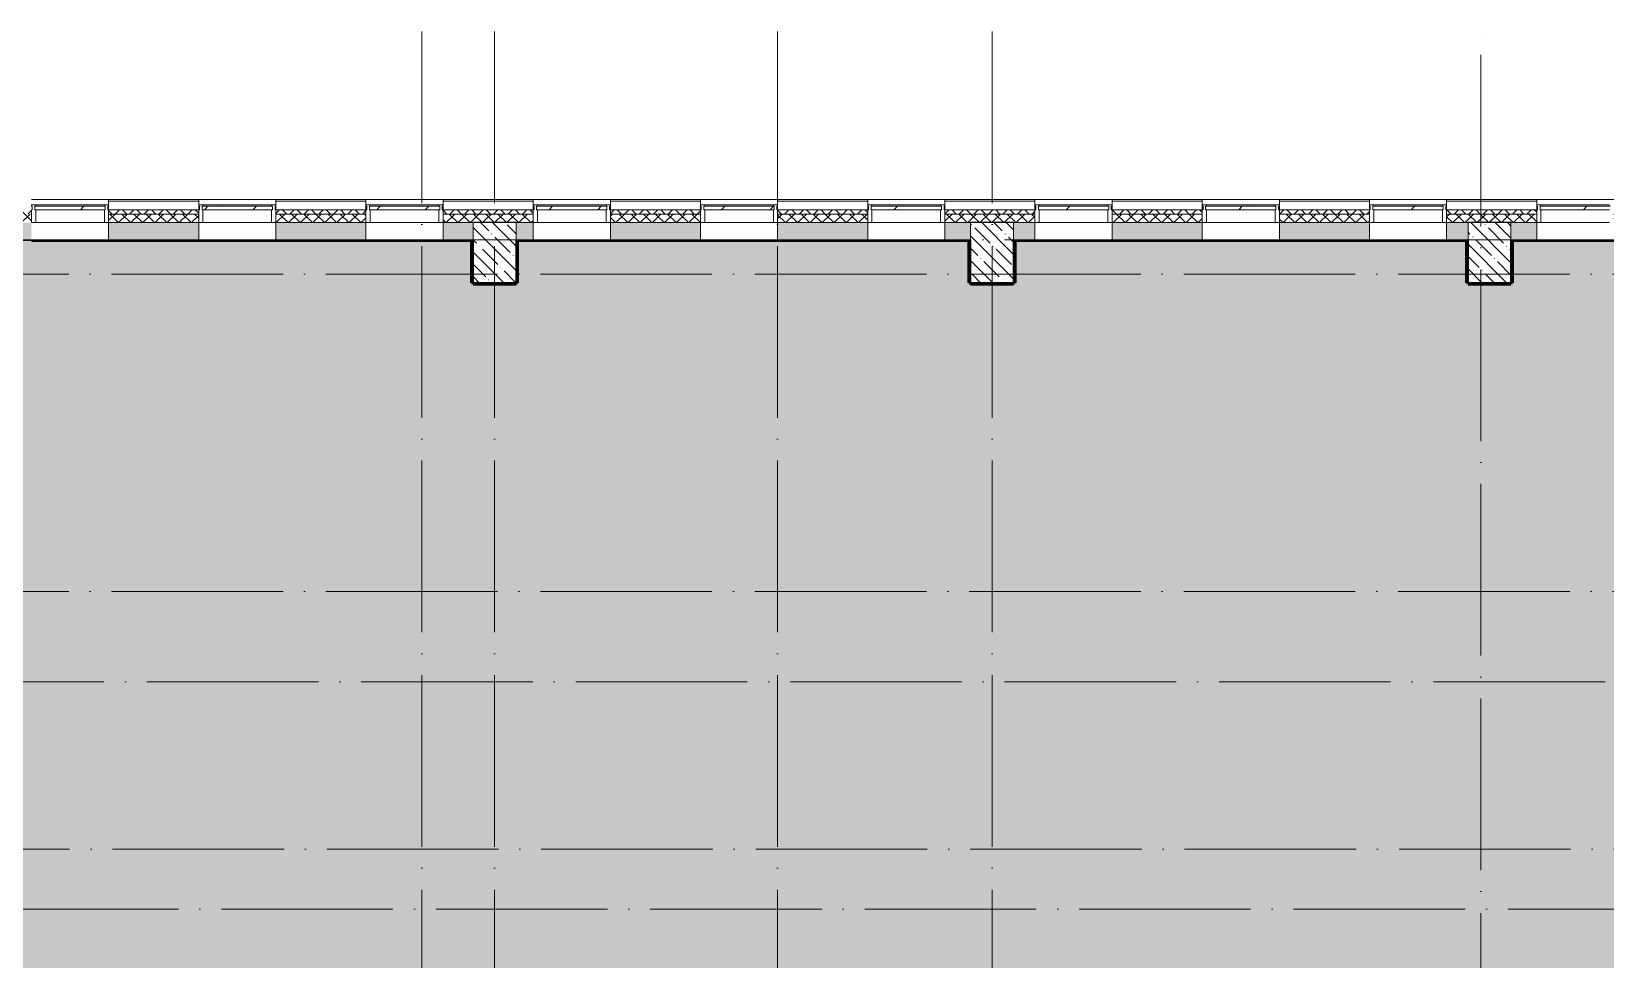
# Model space of a CAD drawing. Header units: millimetres. Extents: x 97 to 214665, y -4577 to 61202.
# Drawn here: x 145499 to 163851, y 50388 to 61202 of the extents above; entities that cross this region are included whole.
import ezdxf

# ---------------------------------------------------------------- set-up
doc = ezdxf.new("R2010")
doc.units = ezdxf.units.MM
doc.linetypes.add('ADSK_Линия сетки', pattern=[2500, 2000, -250, 0, -250])
for name, color, linetype, lineweight in [('A-FLOR-____-PATT', 8, 'Continuous', 9), ('A-GLAZ-____-MCUT', 151, 'Continuous', 9), ('A-GLAZ-____-OTLN', 151, 'Continuous', 9), ('A-GLAZ-CURT-OTLN', 52, 'Continuous', 9), ('A-GLAZ-CWMG-MCUT', 51, 'Continuous', 9), ('A-GLAZ-CWMG-OTLN', 51, 'Continuous', 9), ('A-WALL-____-MCUT', 113, 'Continuous', 9), ('A-WALL-____-OTLN', 113, 'Continuous', 9), ('A-WALL-____-PATT', 111, 'Continuous', 9), ('A-WALL-FNSH-MCUT', 113, 'Continuous', 9), ('I-WALL-____-OTLN', 2, 'Continuous', 9), ('S-COLS-____-MCUT', 52, 'Continuous', 9), ('S-COLS-____-OTLN', 52, 'Continuous', 9), ('S-GRID-____-OTLN', 1, 'Continuous', 9)]:
    doc.layers.add(name, color=color, linetype=linetype, lineweight=lineweight)
pattern_1 = [(135, (0, 0), (-142.5612, -142.5612), []), (135, (142.56, 0), (-142.5612, -142.5612), [252.016, -50.403, 3.353, -47.05])]

# ---------------------------------------------------------------- blocks, each defined once
blk = doc.blocks.new('PNS_Панель прямоугольная2 - Нр_Стекло - 40мм-37547789-О_АИ_ПП_4_200_Целиком')
at = {"layer": 'A-GLAZ-____-OTLN', "lineweight": 5}
h = blk.add_hatch(dxfattribs=at)
h.set_pattern_fill('FP_100', color=256, style=0, pattern_type=2)
h.set_pattern_definition([(45, (-106100.45, -59065), (-282.8427, 282.8427), [200, -600]), (45, (-106300.45, -59165), (-282.8427, 282.8427), [600, -200]), (45, (-105900.45, -59265), (-282.8427, 282.8427), [200, -600])])
h.paths.add_polyline_path([(400, -40), (410, -40), (410, 0), (-410, 0), (-410, -40), (1, -40)])
at = {"layer": 'A-GLAZ-____-MCUT', "color": 10, "lineweight": 5}
for p, q in [((400, 0), (-400, 0)), ((-400, -40), (400, -40))]:
    blk.add_line(p, q, dxfattribs=at)
at = {"layer": 'A-GLAZ-____-OTLN', "color": 10, "lineweight": 5}
blk.add_line((-410, 0), (410, 0), dxfattribs=at)
blk = doc.blocks.new('Прямоугольный импост - Импост структурный с накладкой - 190мм-37547797-О_АИ_ПП_4_200_Целиком')
at = {"layer": 'A-GLAZ-CWMG-MCUT', "color": 90}
for p, q in [((0, 190), (-50, 190)), ((-50, 190), (-50, 40)), ((0, 40), (0, 190)), ((-50, 40), (-40, 40)), ((-40, 0), (-50, 0)), ((-50, 0), (-50, -17)), ((-40, 40), (-40, 0)), ((-10, 0), (-10, 40)), ((-10, 40), (0, 40)), ((0, 0), (-10, 0)), ((0, -17), (0, 0)), ((-50, -17), (0, -17))]:
    blk.add_line(p, q, dxfattribs=at)
blk = doc.blocks.new('Прямоугольный импост - Импост структурный с накладкой - 190мм-21920963-О_АИ_ПП_4_200_Целиком')
at = {"layer": 'A-GLAZ-CWMG-OTLN', "color": 10, "lineweight": 5}
for p, q in [((106400, 59182), (105600, 59182)), ((106400, 58975), (105600, 58975))]:
    blk.add_line(p, q, dxfattribs=at)
blk = doc.blocks.new('PNS_Панель прямоугольная2 - Нр_Стекло - 40мм-V63-О_АИ_ПП_4_200_Целиком')
at = {"layer": 'A-GLAZ-____-OTLN', "lineweight": 5}
h = blk.add_hatch(dxfattribs=at)
h.set_pattern_fill('FP_101', color=256, style=0, pattern_type=2)
h.set_pattern_definition([(45, (-104150.45, -59065), (-282.8427, 282.8427), [200, -600]), (45, (-104350.45, -59165), (-282.8427, 282.8427), [600, -200]), (45, (-103950.45, -59265), (-282.8427, 282.8427), [200, -600])])
h.paths.add_polyline_path([(400, -40), (410, -40), (410, 0), (-410, 0), (-410, -40), (18, -40)])
at = {"layer": 'A-GLAZ-____-MCUT', "color": 10, "lineweight": 5}
for p, q in [((400, 0), (-400, 0)), ((-400, -40), (400, -40))]:
    blk.add_line(p, q, dxfattribs=at)
at = {"layer": 'A-GLAZ-____-OTLN', "color": 10, "lineweight": 5}
blk.add_line((-410, 0), (410, 0), dxfattribs=at)
blk = doc.blocks.new('Прямоугольный импост - Импост структурный с накладкой - 190мм-37547808-О_АИ_ПП_4_200_Целиком')
at = {"layer": 'A-GLAZ-CWMG-MCUT', "color": 90}
for p, q in [((-50, 40), (-50, 190)), ((-50, 190), (0, 190)), ((0, 190), (0, 40)), ((-40, 40), (-50, 40)), ((-50, -17), (-50, 0)), ((-50, 0), (-40, 0)), ((-40, 0), (-40, 40)), ((-10, 40), (-10, 0)), ((0, 40), (-10, 40)), ((-10, 0), (0, 0)), ((0, 0), (0, -17)), ((0, -17), (-50, -17))]:
    blk.add_line(p, q, dxfattribs=at)
blk = doc.blocks.new('PNS_Панель прямоугольная2 - Нр_Стекло - 40мм-V64-О_АИ_ПП_4_200_Целиком')
at = {"layer": 'A-GLAZ-____-OTLN', "lineweight": 5}
h = blk.add_hatch(dxfattribs=at)
h.set_pattern_fill('FP_102', color=256, style=0, pattern_type=2)
h.set_pattern_definition([(45, (-102200.45, -59065), (-282.8427, 282.8427), [200, -600]), (45, (-102400.45, -59165), (-282.8427, 282.8427), [600, -200]), (45, (-102000.45, -59265), (-282.8427, 282.8427), [200, -600])])
h.paths.add_polyline_path([(410, -40), (410, 0), (-410, 0), (-410, -40), (400, -40)])
at = {"layer": 'A-GLAZ-____-MCUT', "color": 10, "lineweight": 5}
for p, q in [((400, 0), (-400, 0)), ((-400, -40), (400, -40))]:
    blk.add_line(p, q, dxfattribs=at)
at = {"layer": 'A-GLAZ-____-OTLN', "color": 10, "lineweight": 5}
blk.add_line((-410, 0), (410, 0), dxfattribs=at)
blk = doc.blocks.new('PNS_Панель прямоугольная2 - Нр_Стекло - 40мм-V65-О_АИ_ПП_4_200_Целиком')
at = {"layer": 'A-GLAZ-____-OTLN', "lineweight": 5}
h = blk.add_hatch(dxfattribs=at)
h.set_pattern_fill('FP_103', color=256, style=0, pattern_type=2)
h.set_pattern_definition([(45, (-100250.45, -59065), (-282.8427, 282.8427), [200, -600]), (45, (-100450.45, -59165), (-282.8427, 282.8427), [600, -200]), (45, (-100050.45, -59265), (-282.8427, 282.8427), [200, -600])])
h.paths.add_polyline_path([(410, -40), (410, 0), (-410, 0), (-410, -40), (400, -40)])
at = {"layer": 'A-GLAZ-____-MCUT', "color": 10, "lineweight": 5}
for p, q in [((400, 0), (-400, 0)), ((-400, -40), (400, -40))]:
    blk.add_line(p, q, dxfattribs=at)
at = {"layer": 'A-GLAZ-____-OTLN', "color": 10, "lineweight": 5}
blk.add_line((-410, 0), (410, 0), dxfattribs=at)
blk = doc.blocks.new('PNS_Панель прямоугольная2 - Нр_Стекло - 40мм-V66-О_АИ_ПП_4_200_Целиком')
at = {"layer": 'A-GLAZ-____-OTLN', "lineweight": 5}
h = blk.add_hatch(dxfattribs=at)
h.set_pattern_fill('FP_104', color=256, style=0, pattern_type=2)
h.set_pattern_definition([(45, (-98300.45, -59065), (-282.8427, 282.8427), [200, -600]), (45, (-98500.45, -59165), (-282.8427, 282.8427), [600, -200]), (45, (-98100.45, -59265), (-282.8427, 282.8427), [200, -600])])
h.paths.add_polyline_path([(410, -40), (410, 0), (-410, 0), (-410, -40), (400, -40)])
at = {"layer": 'A-GLAZ-____-MCUT', "color": 10, "lineweight": 5}
for p, q in [((400, 0), (-400, 0)), ((-400, -40), (400, -40))]:
    blk.add_line(p, q, dxfattribs=at)
at = {"layer": 'A-GLAZ-____-OTLN', "color": 10, "lineweight": 5}
blk.add_line((-410, 0), (410, 0), dxfattribs=at)
blk = doc.blocks.new('PNS_Панель прямоугольная2 - Нр_Стекло - 40мм-V67-О_АИ_ПП_4_200_Целиком')
at = {"layer": 'A-GLAZ-____-OTLN', "lineweight": 5}
h = blk.add_hatch(dxfattribs=at)
h.set_pattern_fill('FP_105', color=256, style=0, pattern_type=2)
h.set_pattern_definition([(45, (-96350.45, -59065), (-282.8427, 282.8427), [200, -600]), (45, (-96550.45, -59165), (-282.8427, 282.8427), [600, -200]), (45, (-96150.45, -59265), (-282.8427, 282.8427), [200, -600])])
h.paths.add_polyline_path([(410, -40), (410, 0), (-410, 0), (-410, -40), (400, -40)])
at = {"layer": 'A-GLAZ-____-MCUT', "color": 10, "lineweight": 5}
for p, q in [((400, 0), (-400, 0)), ((-400, -40), (400, -40))]:
    blk.add_line(p, q, dxfattribs=at)
at = {"layer": 'A-GLAZ-____-OTLN', "color": 10, "lineweight": 5}
blk.add_line((-410, 0), (410, 0), dxfattribs=at)
blk = doc.blocks.new('PNS_Панель прямоугольная2 - Нр_Стекло - 40мм-V68-О_АИ_ПП_4_200_Целиком')
at = {"layer": 'A-GLAZ-____-OTLN', "lineweight": 5}
h = blk.add_hatch(dxfattribs=at)
h.set_pattern_fill('FP_106', color=256, style=0, pattern_type=2)
h.set_pattern_definition([(45, (-94400.45, -59065), (-282.8427, 282.8427), [200, -600]), (45, (-94600.45, -59165), (-282.8427, 282.8427), [600, -200]), (45, (-94200.45, -59265), (-282.8427, 282.8427), [200, -600])])
h.paths.add_polyline_path([(410, -40), (410, 0), (-410, 0), (-410, -40), (400, -40)])
at = {"layer": 'A-GLAZ-____-MCUT', "color": 10, "lineweight": 5}
for p, q in [((400, 0), (-400, 0)), ((-400, -40), (400, -40))]:
    blk.add_line(p, q, dxfattribs=at)
at = {"layer": 'A-GLAZ-____-OTLN', "color": 10, "lineweight": 5}
blk.add_line((-410, 0), (410, 0), dxfattribs=at)
blk = doc.blocks.new('PNS_Панель прямоугольная2 - Нр_Стекло - 40мм-V69-О_АИ_ПП_4_200_Целиком')
at = {"layer": 'A-GLAZ-____-OTLN', "lineweight": 5}
h = blk.add_hatch(dxfattribs=at)
h.set_pattern_fill('FP_107', color=256, style=0, pattern_type=2)
h.set_pattern_definition([(45, (-92450.45, -59065), (-282.8427, 282.8427), [200, -600]), (45, (-92650.45, -59165), (-282.8427, 282.8427), [600, -200]), (45, (-92250.45, -59265), (-282.8427, 282.8427), [200, -600])])
h.paths.add_polyline_path([(410, -40), (410, 0), (-410, 0), (-410, -40), (400, -40)])
at = {"layer": 'A-GLAZ-____-MCUT', "color": 10, "lineweight": 5}
for p, q in [((400, 0), (-400, 0)), ((-400, -40), (400, -40))]:
    blk.add_line(p, q, dxfattribs=at)
at = {"layer": 'A-GLAZ-____-OTLN', "color": 10, "lineweight": 5}
blk.add_line((-410, 0), (410, 0), dxfattribs=at)
blk = doc.blocks.new('PNS_Панель прямоугольная2 - Нр_Стекло - 40мм-V70-О_АИ_ПП_4_200_Целиком')
at = {"layer": 'A-GLAZ-____-OTLN', "lineweight": 5}
h = blk.add_hatch(dxfattribs=at)
h.set_pattern_fill('FP_108', color=256, style=0, pattern_type=2)
h.set_pattern_definition([(45, (-90500.45, -59065), (-282.8427, 282.8427), [200, -600]), (45, (-90700.45, -59165), (-282.8427, 282.8427), [600, -200]), (45, (-90300.45, -59265), (-282.8427, 282.8427), [200, -600])])
h.paths.add_polyline_path([(410, -40), (410, 0), (-410, 0), (-410, -40), (400, -40)])
at = {"layer": 'A-GLAZ-____-MCUT', "color": 10, "lineweight": 5}
for p, q in [((400, 0), (-400, 0)), ((-400, -40), (400, -40))]:
    blk.add_line(p, q, dxfattribs=at)
at = {"layer": 'A-GLAZ-____-OTLN', "color": 10, "lineweight": 5}
blk.add_line((-410, 0), (410, 0), dxfattribs=at)
blk = doc.blocks.new('PNS_Панель прямоугольная2 - Нр_Стекло - 40мм-V71-О_АИ_ПП_4_200_Целиком')
at = {"layer": 'A-GLAZ-____-OTLN', "lineweight": 5}
h = blk.add_hatch(dxfattribs=at)
h.set_pattern_fill('FP_109', color=256, style=0, pattern_type=2)
h.set_pattern_definition([(45, (-88550.45, -59065), (-282.8427, 282.8427), [200, -600]), (45, (-88750.45, -59165), (-282.8427, 282.8427), [600, -200]), (45, (-88350.45, -59265), (-282.8427, 282.8427), [200, -600])])
h.paths.add_polyline_path([(410, -40), (410, 0), (-410, 0), (-410, -40), (400, -40)])
at = {"layer": 'A-GLAZ-____-MCUT', "color": 10, "lineweight": 5}
for p, q in [((400, 0), (-400, 0)), ((-400, -40), (400, -40))]:
    blk.add_line(p, q, dxfattribs=at)
at = {"layer": 'A-GLAZ-____-OTLN', "color": 10, "lineweight": 5}
blk.add_line((-410, 0), (410, 0), dxfattribs=at)
blk = doc.blocks.new('0083_СОШ675_АР_R22_rvt-1-О_АИ_ПП_4_200_Целиком')
at = {"layer": 'A-WALL-____-PATT', "lineweight": 5}
h = blk.add_hatch(dxfattribs=at)
h.set_pattern_fill('FP_7', color=10, style=0, pattern_type=2)
h.set_pattern_definition([(135, (0, 0), (-84.85281, -84.85281), []), (225, (0, 0), (84.85281, -84.85281), [])])
h.paths.add_polyline_path([(109100, 59075), (109200, 59075), (109200, 59125), (106450, 59125), (106450, 59075), (108901, 59075)])
h.paths.add_polyline_path([(105550, 59075), (105550, 59125), (104500, 59125), (104500, 59075), (105518, 59075)])
h.paths.add_polyline_path([(102550, 59075), (103600, 59075), (103600, 59125), (102550, 59125)])
h.paths.add_polyline_path([(100687, 59075), (101650, 59075), (101650, 59125), (100600, 59125), (100600, 59075)])
h.paths.add_polyline_path([(96700, 59075), (97750, 59075), (97750, 59125), (96700, 59125)])
h.paths.add_polyline_path([(99700, 59075), (99700, 59125), (98650, 59125), (98650, 59075), (99237, 59075)])
h.paths.add_polyline_path([(95800, 59075), (95800, 59125), (94750, 59125), (94750, 59075), (94888, 59075)])
h.paths.add_polyline_path([(92800, 59075), (93850, 59075), (93850, 59125), (92800, 59125)])
h.paths.add_polyline_path([(90850, 59075), (91900, 59075), (91900, 59125), (90850, 59125)])
h.paths.add_polyline_path([(88900, 59075), (89950, 59075), (89950, 59125), (88900, 59125)])
h.paths.add_polyline_path([(86050, 59075), (86050, 59125), (85000, 59125), (85000, 59075), (85225, 59075)])
h.paths.add_polyline_path([(88000, 59075), (88000, 59125), (86950, 59125), (86950, 59075), (87641, 59075)])
h.paths.add_polyline_path([(83050, 59075), (84100, 59075), (84100, 59125), (83050, 59125)])
h.paths.add_polyline_path([(81100, 59075), (82150, 59075), (82150, 59125), (81100, 59125)])
h.paths.add_polyline_path([(80200, 59075), (80200, 59125), (77500, 59125), (77500, 59075), (79427, 59075)])
h = blk.add_hatch(dxfattribs=at)
h.set_pattern_fill('FP_21', color=10, style=0, pattern_type=2)
h.set_pattern_definition([(45, (0, 0), (-70.71068, 70.71068), []), (135, (0, 0), (-70.71068, -70.71068), [])])
h.paths.add_polyline_path([(108901, 58975), (109100, 58975), (109100, 59075), (106450, 59075), (106450, 58975), (108700, 58975)])
h.paths.add_polyline_path([(105250, 58975), (105550, 58975), (105550, 59075), (104500, 59075), (104500, 58975), (104750, 58975)])
h.paths.add_polyline_path([(103586, 58975), (103600, 58975), (103600, 59075), (102550, 59075), (102550, 58975), (102619, 58975)])
h.paths.add_polyline_path([(101650, 58975), (101650, 59075), (100600, 59075), (100600, 58975), (100687, 58975)])
h.paths.add_polyline_path([(99237, 58975), (99700, 58975), (99700, 59075), (98650, 59075), (98650, 58975), (98950, 58975)])
h.paths.add_polyline_path([(96821, 58975), (97750, 58975), (97750, 59075), (96700, 59075), (96700, 58975)])
h.paths.add_polyline_path([(93150, 58975), (93850, 58975), (93850, 59075), (92800, 59075), (92800, 58975), (92956, 58975)])
h.paths.add_polyline_path([(95800, 58975), (95800, 59075), (94750, 59075), (94750, 58975), (94888, 58975)])
h.paths.add_polyline_path([(91900, 58975), (91900, 59075), (90850, 59075), (90850, 58975), (91023, 58975)])
h.paths.add_polyline_path([(89090, 58975), (89950, 58975), (89950, 59075), (88900, 59075), (88900, 58975)])
h.paths.add_polyline_path([(87350, 58975), (88000, 58975), (88000, 59075), (86950, 59075), (86950, 58975), (87158, 58975)])
h.paths.add_polyline_path([(86050, 58975), (86050, 59075), (85000, 59075), (85000, 58975), (85225, 58975)])
h.paths.add_polyline_path([(83292, 58975), (84100, 58975), (84100, 59075), (83050, 59075), (83050, 58975)])
h.paths.add_polyline_path([(81550, 58975), (82150, 58975), (82150, 59075), (81100, 59075), (81100, 58975), (81359, 58975)])
h.paths.add_polyline_path([(80200, 58975), (80200, 59075), (77600, 59075), (77600, 58975), (79427, 58975)])
h = blk.add_hatch(dxfattribs=at)
h.set_pattern_fill('FP_74', color=10, style=0, pattern_type=2)
h.set_pattern_definition([(50, (0, 0), (364.3679, -31.8783), [38.1, -419.1]), (355, (0, 0), (-70.4859, 382.1133), [30.48, -335.28]), (100.451, (30.36, -2.66), (293.885, 350.2334), [32.38, -356.18]), (46.184, (0, 101.6), (542.1585, -84.0858), [57.15, -628.65]), (96.636, (45.2, 94.6), (474.805, 494.8554), [48.57, -534.27]), (351.184, (0, 101.6), (474.8102, 494.85), [45.72, -502.92]), (21, (50.8, 76.2), (303.2285, -204.53046), [38.1, -419.1]), (326, (50.8, 76.2), (123.6039, 368.376), [30.48, -335.28]), (71.451, (76.07, 59.16), (426.8341, 163.8427), [32.38, -356.18]), (37.5, (0, 0), (6.17665, 169.11015), [16.764, -314.452, 16.764, -323.596, -336.55]), (37.5, (0, 0), (6.17665, 169.11015), [-671.576, 16.764, -319.786]), (7.5, (0, 0), (133.63888, 200.3615), [16.764, -177.292, 16.764, -306.832, -128.27]), (7.5, (0, 0), (133.63888, 200.3615), [-517.652, 16.764, -111.506]), (327.5, (-113.28, 0), (271.18182, -11.45836), [16.764, -110.236, 16.764, -379.476, -525.78]), (327.5, (-113.28, 0), (271.18182, -11.45836), [-523.24, 16.764, -509.016]), (317.5, (-164.08, 0), (296.2585, 50.85285), [16.764, -148.336, 16.764, -246.38, -373.38]), (317.5, (-164.08, 0), (296.2585, 50.85285), [-428.244, 16.764, -356.616])])
h.paths.add_polyline_path([(108700, 58775), (108700, 58975), (106450, 58975), (106450, 58775), (108417, 58775)])
h.paths.add_polyline_path([(104500, 58775), (104750, 58775), (104750, 58975), (104500, 58975)])
h.paths.add_polyline_path([(105250, 58775), (105550, 58775), (105550, 58975), (105250, 58975)])
h.paths.add_polyline_path([(102619, 58775), (103600, 58775), (103600, 58975), (102550, 58975), (102550, 58775)])
h.paths.add_polyline_path([(101650, 58775), (101650, 58975), (100600, 58975), (100600, 58775), (100687, 58775)])
h.paths.add_polyline_path([(98950, 58775), (98950, 58975), (98650, 58975), (98650, 58775), (98754, 58775)])
h.paths.add_polyline_path([(99700, 58775), (99700, 58975), (99450, 58975), (99450, 58775)])
h.paths.add_polyline_path([(96821, 58775), (97750, 58775), (97750, 58975), (96700, 58975), (96700, 58775)])
h.paths.add_polyline_path([(93850, 58775), (93850, 58975), (93650, 58975), (93650, 58775)])
h.paths.add_polyline_path([(95800, 58775), (95800, 58975), (94750, 58975), (94750, 58775), (94888, 58775)])
h.paths.add_polyline_path([(91023, 58775), (91900, 58775), (91900, 58975), (90850, 58975), (90850, 58775)])
h.paths.add_polyline_path([(92956, 58775), (93150, 58775), (93150, 58975), (92800, 58975), (92800, 58775)])
h.paths.add_polyline_path([(89090, 58775), (89950, 58775), (89950, 58975), (88900, 58975), (88900, 58775)])
h.paths.add_polyline_path([(88000, 58775), (88000, 58975), (87850, 58975), (87850, 58775)])
h.paths.add_polyline_path([(87158, 58775), (87350, 58775), (87350, 58975), (86950, 58975), (86950, 58775)])
h.paths.add_polyline_path([(85225, 58775), (86050, 58775), (86050, 58975), (85000, 58975), (85000, 58775)])
h.paths.add_polyline_path([(82050, 58775), (82150, 58775), (82150, 58975), (82050, 58975)])
h.paths.add_polyline_path([(83292, 58775), (84100, 58775), (84100, 58975), (83050, 58975), (83050, 58775)])
h.paths.add_polyline_path([(81550, 58775), (81550, 58975), (81100, 58975), (81100, 58775), (81359, 58775)])
h.paths.add_polyline_path([(80200, 58775), (80200, 58975), (78000, 58975), (78000, 58775), (79427, 58775)])
at = {"layer": 'S-COLS-____-OTLN', "lineweight": 5}
h = blk.add_hatch(dxfattribs=at)
h.set_pattern_fill('FP_31', color=256, style=0, pattern_type=2)
h.set_pattern_definition(pattern_1)
h.paths.add_polyline_path([(93650, 58275), (93650, 58975), (93150, 58975), (93150, 58275)])
h = blk.add_hatch(dxfattribs=at)
h.set_pattern_fill('FP_31', color=256, style=0, pattern_type=2)
h.set_pattern_definition(pattern_1)
h.paths.add_polyline_path([(99450, 58275), (99450, 58975), (98950, 58975), (98950, 58275)])
h = blk.add_hatch(dxfattribs=at)
h.set_pattern_fill('FP_31', color=256, style=0, pattern_type=2)
h.set_pattern_definition(pattern_1)
h.paths.add_polyline_path([(104750, 58275), (105250, 58275), (105250, 58975), (104750, 58975), (104750, 58462)])
at = {"layer": 'A-WALL-____-MCUT', "color": 90}
for p, q in [((88900, 59225), (88900, 59125)), ((89950, 59125), (89950, 59225)), ((90850, 59225), (90850, 59125)), ((91900, 59125), (91900, 59225)), ((92800, 59225), (92800, 59125)), ((93850, 59125), (93850, 59225)), ((94750, 59225), (94750, 59125)), ((95800, 59125), (95800, 59225)), ((96700, 59225), (96700, 59125)), ((97750, 59125), (97750, 59225)), ((98650, 59225), (98650, 59125)), ((99700, 59125), (99700, 59225)), ((100600, 59225), (100600, 59125)), ((101650, 59125), (101650, 59225)), ((102550, 59225), (102550, 59125)), ((103600, 59125), (103600, 59225)), ((104500, 59225), (104500, 59125)), ((105550, 59125), (105550, 59225)), ((88900, 59075), (88900, 58975)), ((89950, 58975), (89950, 59075)), ((90850, 59075), (90850, 58975)), ((91900, 58975), (91900, 59075)), ((92800, 59075), (92800, 58975)), ((93150, 58975), (93650, 58975)), ((93850, 58975), (93850, 59075)), ((94750, 59075), (94750, 58975)), ((95800, 58975), (95800, 59075)), ((96700, 59075), (96700, 58975)), ((97750, 58975), (97750, 59075)), ((98650, 59075), (98650, 58975)), ((98950, 58975), (99450, 58975)), ((99700, 58975), (99700, 59075)), ((100600, 59075), (100600, 58975)), ((101650, 58975), (101650, 59075)), ((102550, 59075), (102550, 58975)), ((103600, 58975), (103600, 59075)), ((104500, 59075), (104500, 58975)), ((104750, 58975), (105250, 58975)), ((105550, 58975), (105550, 59075))]:
    blk.add_line(p, q, dxfattribs=at)
at = {"layer": 'A-WALL-____-MCUT', "color": 10, "lineweight": 5}
for p, q in [((89950, 59225), (88900, 59225)), ((91900, 59225), (90850, 59225)), ((93850, 59225), (92800, 59225)), ((95800, 59225), (94750, 59225)), ((97750, 59225), (96700, 59225)), ((99700, 59225), (98650, 59225)), ((101650, 59225), (100600, 59225)), ((103600, 59225), (102550, 59225)), ((105550, 59225), (104500, 59225)), ((93150, 58775), (93150, 58975)), ((93650, 58975), (93650, 58775)), ((98950, 58775), (98950, 58975)), ((99450, 58975), (99450, 58775)), ((104750, 58775), (104750, 58975)), ((105250, 58975), (105250, 58775)), ((93150, 58755), (93140, 58755)), ((93660, 58755), (93650, 58755)), ((98950, 58755), (98940, 58755)), ((99460, 58755), (99450, 58755)), ((104750, 58755), (104740, 58755)), ((105260, 58755), (105250, 58755))]:
    blk.add_line(p, q, dxfattribs=at)
at = {"layer": 'A-WALL-____-MCUT', "color": 50, "lineweight": 13}
for p, q in [((88900, 59125), (88900, 59075)), ((89950, 59125), (88900, 59125)), ((89950, 59075), (89950, 59125)), ((90850, 59125), (90850, 59075)), ((91900, 59125), (90850, 59125)), ((91900, 59075), (91900, 59125)), ((92800, 59125), (92800, 59075)), ((93850, 59125), (92800, 59125)), ((93850, 59075), (93850, 59125)), ((94750, 59125), (94750, 59075)), ((95800, 59125), (94750, 59125)), ((95800, 59075), (95800, 59125)), ((96700, 59125), (96700, 59075)), ((97750, 59125), (96700, 59125)), ((97750, 59075), (97750, 59125)), ((98650, 59125), (98650, 59075)), ((99700, 59125), (98650, 59125)), ((99700, 59075), (99700, 59125)), ((100600, 59125), (100600, 59075)), ((101650, 59125), (100600, 59125)), ((101650, 59075), (101650, 59125)), ((102550, 59125), (102550, 59075)), ((103600, 59125), (102550, 59125)), ((103600, 59075), (103600, 59125)), ((104500, 59125), (104500, 59075)), ((105550, 59125), (104500, 59125)), ((105550, 59075), (105550, 59125)), ((89950, 59075), (88900, 59075)), ((88900, 58975), (89950, 58975)), ((88900, 58975), (88900, 58775)), ((89950, 58975), (88900, 58975)), ((89950, 58775), (89950, 58975)), ((91900, 59075), (90850, 59075)), ((90850, 58975), (91900, 58975)), ((90850, 58975), (90850, 58775)), ((91900, 58975), (90850, 58975)), ((91900, 58775), (91900, 58975)), ((93850, 59075), (92800, 59075)), ((92800, 58975), (93150, 58975)), ((92800, 58975), (92800, 58775)), ((93150, 58975), (92800, 58975)), ((93650, 58975), (93850, 58975)), ((93850, 58975), (93650, 58975)), ((93850, 58775), (93850, 58975)), ((95800, 59075), (94750, 59075)), ((94750, 58975), (95800, 58975)), ((94750, 58975), (94750, 58775)), ((95800, 58975), (94750, 58975)), ((95800, 58775), (95800, 58975)), ((97750, 59075), (96700, 59075)), ((96700, 58975), (97750, 58975)), ((96700, 58975), (96700, 58775)), ((97750, 58975), (96700, 58975)), ((97750, 58775), (97750, 58975)), ((99700, 59075), (98650, 59075)), ((98650, 58975), (98950, 58975)), ((98650, 58975), (98650, 58775)), ((98950, 58975), (98650, 58975)), ((99450, 58975), (99700, 58975)), ((99700, 58975), (99450, 58975)), ((99700, 58775), (99700, 58975)), ((101650, 59075), (100600, 59075)), ((100600, 58975), (101650, 58975)), ((100600, 58975), (100600, 58775)), ((101650, 58975), (100600, 58975)), ((101650, 58775), (101650, 58975)), ((103600, 59075), (102550, 59075)), ((102550, 58975), (103600, 58975)), ((102550, 58975), (102550, 58775)), ((103600, 58975), (102550, 58975)), ((103600, 58775), (103600, 58975)), ((105550, 59075), (104500, 59075)), ((104500, 58975), (104750, 58975)), ((104500, 58975), (104500, 58775)), ((104750, 58975), (104500, 58975)), ((105250, 58975), (105550, 58975)), ((105550, 58975), (105250, 58975)), ((105550, 58775), (105550, 58975)), ((88900, 58775), (89950, 58775)), ((89950, 58775), (88900, 58775)), ((90850, 58775), (91900, 58775)), ((91900, 58775), (90850, 58775)), ((92800, 58775), (93150, 58775)), ((93150, 58775), (92800, 58775)), ((93650, 58775), (93850, 58775)), ((93850, 58775), (93650, 58775)), ((94750, 58775), (95800, 58775)), ((95800, 58775), (94750, 58775)), ((96700, 58775), (97750, 58775)), ((97750, 58775), (96700, 58775)), ((98650, 58775), (98950, 58775)), ((98950, 58775), (98650, 58775)), ((99450, 58775), (99700, 58775)), ((99700, 58775), (99450, 58775)), ((100600, 58775), (101650, 58775)), ((101650, 58775), (100600, 58775)), ((102550, 58775), (103600, 58775)), ((103600, 58775), (102550, 58775)), ((104500, 58775), (104750, 58775)), ((104750, 58775), (104500, 58775)), ((105250, 58775), (105550, 58775)), ((105550, 58775), (105250, 58775))]:
    blk.add_line(p, q, dxfattribs=at)
at = {"layer": 'A-WALL-____-OTLN', "color": 90}
for p, q in [((88000, 59245), (88900, 59245)), ((89950, 59245), (90850, 59245)), ((91900, 59245), (92800, 59245)), ((93850, 59245), (94750, 59245)), ((95800, 59245), (96700, 59245)), ((97750, 59245), (98650, 59245)), ((99700, 59245), (100600, 59245)), ((101650, 59245), (102550, 59245)), ((103600, 59245), (104500, 59245)), ((105550, 59245), (106450, 59245))]:
    blk.add_line(p, q, dxfattribs=at)
at = {"layer": 'A-WALL-FNSH-MCUT', "color": 90}
for p, q in [((89950, 59245), (88900, 59245)), ((88900, 59245), (88900, 59225)), ((89950, 59225), (89950, 59245)), ((91900, 59245), (90850, 59245)), ((90850, 59245), (90850, 59225)), ((91900, 59225), (91900, 59245)), ((93850, 59245), (92800, 59245)), ((92800, 59245), (92800, 59225)), ((93850, 59225), (93850, 59245)), ((95800, 59245), (94750, 59245)), ((94750, 59245), (94750, 59225)), ((95800, 59225), (95800, 59245)), ((97750, 59245), (96700, 59245)), ((96700, 59245), (96700, 59225)), ((97750, 59225), (97750, 59245)), ((99700, 59245), (98650, 59245)), ((98650, 59245), (98650, 59225)), ((99700, 59225), (99700, 59245)), ((101650, 59245), (100600, 59245)), ((100600, 59245), (100600, 59225)), ((101650, 59225), (101650, 59245)), ((103600, 59245), (102550, 59245)), ((102550, 59245), (102550, 59225)), ((103600, 59225), (103600, 59245)), ((105550, 59245), (104500, 59245)), ((104500, 59245), (104500, 59225)), ((105550, 59225), (105550, 59245)), ((88900, 58775), (88900, 58755)), ((88900, 58755), (89950, 58755)), ((89950, 58755), (89950, 58775)), ((90850, 58775), (90850, 58755)), ((90850, 58755), (91900, 58755)), ((91900, 58755), (91900, 58775)), ((92800, 58775), (92800, 58755)), ((92800, 58755), (93140, 58755)), ((93140, 58755), (93140, 58265)), ((93150, 58755), (93150, 58775)), ((93150, 58275), (93150, 58755)), ((93650, 58775), (93650, 58755)), ((93650, 58755), (93650, 58275)), ((93660, 58755), (93850, 58755)), ((93660, 58275), (93660, 58755)), ((93850, 58755), (93850, 58775)), ((94750, 58775), (94750, 58755)), ((94750, 58755), (95800, 58755)), ((95800, 58755), (95800, 58775)), ((96700, 58775), (96700, 58755)), ((96700, 58755), (97750, 58755)), ((97750, 58755), (97750, 58775)), ((98650, 58775), (98650, 58755)), ((98650, 58755), (98940, 58755)), ((98940, 58755), (98940, 58265)), ((98950, 58755), (98950, 58775)), ((98950, 58275), (98950, 58755)), ((99450, 58775), (99450, 58755)), ((99450, 58755), (99450, 58275)), ((99460, 58755), (99700, 58755)), ((99460, 58275), (99460, 58755)), ((99700, 58755), (99700, 58775)), ((100600, 58775), (100600, 58755)), ((100600, 58755), (101650, 58755)), ((101650, 58755), (101650, 58775)), ((102550, 58775), (102550, 58755)), ((102550, 58755), (103600, 58755)), ((103600, 58755), (103600, 58775)), ((104500, 58775), (104500, 58755)), ((104500, 58755), (104740, 58755)), ((104740, 58755), (104740, 58265)), ((104750, 58755), (104750, 58775)), ((104750, 58275), (104750, 58755)), ((105250, 58775), (105250, 58755)), ((105250, 58755), (105250, 58275)), ((105260, 58755), (105550, 58755)), ((105260, 58275), (105260, 58755)), ((105550, 58755), (105550, 58775)), ((93140, 58265), (93150, 58265)), ((93650, 58275), (93150, 58275)), ((93150, 58265), (93660, 58265)), ((93660, 58265), (93660, 58275)), ((98940, 58265), (98950, 58265)), ((99450, 58275), (98950, 58275)), ((98950, 58265), (99460, 58265)), ((99460, 58265), (99460, 58275)), ((104740, 58265), (104750, 58265)), ((105250, 58275), (104750, 58275)), ((104750, 58265), (105260, 58265)), ((105260, 58265), (105260, 58275))]:
    blk.add_line(p, q, dxfattribs=at)
at = {"layer": 'I-WALL-____-OTLN', "color": 90}
for p, q in [((88900, 58755), (88000, 58755)), ((90850, 58755), (89950, 58755)), ((92800, 58755), (91900, 58755)), ((94750, 58755), (93850, 58755)), ((96700, 58755), (95800, 58755)), ((98650, 58755), (97750, 58755)), ((100600, 58755), (99700, 58755)), ((102550, 58755), (101650, 58755)), ((104500, 58755), (103600, 58755)), ((106450, 58755), (105550, 58755))]:
    blk.add_line(p, q, dxfattribs=at)
at = {"layer": 'S-COLS-____-MCUT', "color": 130, "lineweight": 25}
for p, q in [((93650, 58975), (93150, 58975)), ((99450, 58975), (98950, 58975)), ((105250, 58975), (104750, 58975)), ((93150, 58775), (93150, 58275)), ((93650, 58275), (93650, 58775)), ((98950, 58775), (98950, 58275)), ((99450, 58275), (99450, 58775)), ((104750, 58775), (104750, 58275)), ((105250, 58275), (105250, 58775)), ((93150, 58275), (93650, 58275)), ((98950, 58275), (99450, 58275)), ((104750, 58275), (105250, 58275))]:
    blk.add_line(p, q, dxfattribs=at)
at = {"layer": 'S-COLS-____-OTLN', "color": 90}
for p, q in [((93150, 58975), (93150, 58775)), ((93650, 58775), (93650, 58975)), ((98950, 58975), (98950, 58775)), ((99450, 58775), (99450, 58975)), ((104750, 58975), (104750, 58775)), ((105250, 58775), (105250, 58975))]:
    blk.add_line(p, q, dxfattribs=at)
at = {"layer": 'A-GLAZ-CURT-OTLN', "color": 90, "lineweight": 9}
for name, p in [('PNS_Панель прямоугольная2 - Нр_Стекло - 40мм-V71-О_АИ_ПП_4_200_Целиком', (88450, 59165)), ('PNS_Панель прямоугольная2 - Нр_Стекло - 40мм-V70-О_АИ_ПП_4_200_Целиком', (90400, 59165)), ('PNS_Панель прямоугольная2 - Нр_Стекло - 40мм-V69-О_АИ_ПП_4_200_Целиком', (92350, 59165)), ('PNS_Панель прямоугольная2 - Нр_Стекло - 40мм-V68-О_АИ_ПП_4_200_Целиком', (94300, 59165)), ('PNS_Панель прямоугольная2 - Нр_Стекло - 40мм-V67-О_АИ_ПП_4_200_Целиком', (96250, 59165)), ('PNS_Панель прямоугольная2 - Нр_Стекло - 40мм-V66-О_АИ_ПП_4_200_Целиком', (98200, 59165)), ('PNS_Панель прямоугольная2 - Нр_Стекло - 40мм-V65-О_АИ_ПП_4_200_Целиком', (100150, 59165)), ('PNS_Панель прямоугольная2 - Нр_Стекло - 40мм-V64-О_АИ_ПП_4_200_Целиком', (102100, 59165)), ('PNS_Панель прямоугольная2 - Нр_Стекло - 40мм-V63-О_АИ_ПП_4_200_Целиком', (104050, 59165)), ('PNS_Панель прямоугольная2 - Нр_Стекло - 40мм-37547789-О_АИ_ПП_4_200_Целиком', (106000, 59165))]:
    blk.add_blockref(name, p, dxfattribs=at)
at = {"layer": 'A-GLAZ-CWMG-OTLN', "color": 90, "lineweight": 9, "rotation": 180}
for p in [(88000, 59165), (89950, 59165), (91900, 59165), (93850, 59165), (95800, 59165), (97750, 59165), (99700, 59165), (101650, 59165), (103600, 59165), (105550, 59165)]:
    blk.add_blockref('Прямоугольный импост - Импост структурный с накладкой - 190мм-37547797-О_АИ_ПП_4_200_Целиком', p, dxfattribs=at)
at = {"layer": 'A-GLAZ-CWMG-OTLN', "color": 90, "lineweight": 9}
for p in [(-17550, 0), (-15600, 0), (-13650, 0), (-11700, 0), (-9750, 0), (-7800, 0), (-5850, 0), (-3900, 0), (-1950, 0), (0, 0)]:
    blk.add_blockref('Прямоугольный импост - Импост структурный с накладкой - 190мм-21920963-О_АИ_ПП_4_200_Целиком', p, dxfattribs=at)
at = {"layer": 'A-GLAZ-CWMG-OTLN', "color": 90, "lineweight": 9, "extrusion": (0, 0, -1), "rotation": 180}
for p in [(-88900, 59165), (-90850, 59165), (-92800, 59165), (-94750, 59165), (-96700, 59165), (-98650, 59165), (-100600, 59165), (-102550, 59165), (-104500, 59165)]:
    blk.add_blockref('Прямоугольный импост - Импост структурный с накладкой - 190мм-37547808-О_АИ_ПП_4_200_Целиком', p, dxfattribs=at)

msp = doc.modelspace()

# ---------------------------------------------------------------- hatches: boundary and pattern name
at = {"layer": 'A-FLOR-____-PATT'}
h = msp.add_hatch(dxfattribs=at)
h.set_pattern_fill('FP_221', color=256, style=0, pattern_type=2)
h.set_pattern_definition([(0, (57591.08, 0), (0, 254), [68.059, -371.882]), (60, (57718.08, 34.03), (-219.97045, 127), [68.059, -371.882]), (120, (57752.11, 161.03), (-219.97045, -127), [68.059, -371.882]), (30, (57659.14, 0), (-5e-05, 508.0001), [68.059, -439.941]), (30, (57532.14, 219.97), (-5e-05, 508.0001), [68.059, -439.941]), (150, (57591.1, 0), (-439.941, -254.0001), [68.059, -439.941]), (150, (57718.1, 219.97), (-439.941, -254.0001), [68.059, -439.941]), (90, (57752.1, 92.97), (-439.941, 254), [68.059, -439.941]), (90, (57498.1, 92.97), (-439.941, 254), [68.059, -439.941])])
h.paths.add_polyline_path([(163548.114412, 39775.022458), (165448.114412, 39775.023044), (165448.114412, 39995.023044), (166183.16026, 39995.023044), (166183.16026, 40174.999414), (166188.114412, 40175), (166188.16026, 40185), (166198.16026, 40185), (166198.697092, 40190), (166378.114412, 40190), (166378.114412, 45310), (166198.114412, 45310), (166198.114412, 45315), (166188.114412, 45315), (166188.114412, 45325), (166183.114412, 45324.999414), (166183.114412, 45724.999414), (166188.114412, 45724.999414), (166188.114412, 45734.999414), (166198.114412, 45734.999414), (166198.114412, 45739.999414), (166378.114412, 45739.999414), (166378.114412, 51460), (166198.114412, 51460), (166198.114412, 51465), (166188.114412, 51465), (166188.114412, 51475), (166183.114412, 51475), (166183.114412, 51874.999414), (166188.114412, 51875), (166188.114412, 51885), (166198.114412, 51885), (166198.592518, 51890), (166378.114412, 51890), (166378.114412, 55524.999414), (166398.114412, 55525.00021), (166398.114412, 57724.999414), (166378.114412, 57724.999414), (166378.114412, 58310), (166198.09249, 58310), (166198.09249, 58315), (166188.09249, 58315), (166188.09249, 58325), (166183.09249, 58325), (166183.09249, 58755), (162763.114412, 58755), (162763.114412, 58275), (162758.114412, 58274.657531), (162758.114412, 58265.000586), (162748.114412, 58265.000586), (162748.114412, 58260.000586), (162248.114412, 58260.000586), (162248.114412, 58265.000586), (162238.114412, 58265.000586), (162238.114412, 58275.000586), (162233.114412, 58275), (162233.114412, 58755), (156963.114412, 58755), (156963.114412, 58275.000586), (156958.114412, 58275.000586), (156958.114412, 58265.000586), (156948.114412, 58265.000586), (156947.69308, 58260.000586), (156448.114412, 58260.000586), (156448.114412, 58265.000586), (156438.114412, 58265.000586), (156438.114412, 58275.000586), (156433.114412, 58275), (156433.114412, 58755), (151163.114412, 58755), (151163.114412, 58275), (151158.114412, 58275), (151158.114412, 58265), (151148.114412, 58265), (151148.114412, 58260), (150648.114412, 58260), (150648.114412, 58265), (150638.114412, 58265.000586), (150638.114412, 58275), (150633.114412, 58275), (150633.114412, 58755), (145363.114412, 58755), (145363.114412, 58275), (145358.114412, 58275), (145358.114412, 58265), (145348.114412, 58265), (145348.114412, 58260), (144848.114412, 58260), (144848.114412, 58265), (144838.114412, 58265.942428), (144838.114412, 58275), (144833.114412, 58275), (144833.114412, 58755), (139563.114412, 58755), (139563.114412, 58275.000586), (139558.114412, 58275.000586), (139558.114412, 58265.000586), (139548.114412, 58265.000586), (139548.114412, 58260.000586), (139048.114412, 58260.000586), (139048.114412, 58265.000586), (139038.114412, 58265.000586), (139038.114412, 58275.000586), (139033.114412, 58275.211268), (139033.114412, 58755), (135513.114412, 58755), (135513.114412, 58325.000586), (135508.114412, 58324.859155), (135508.114412, 58315), (135498.114412, 58315), (135497.649263, 58310.000586), (135313.09249, 58310.000586), (135313.09249, 51890), (135498.114412, 51890), (135498.114412, 51885), (135508.114412, 51885), (135508.114412, 51875), (135513.114412, 51874.999414), (135513.114412, 51474.999414), (135508.114412, 51474.999414), (135508.114412, 51464.999414), (135498.114412, 51464.999414), (135498.114412, 51459.999414), (135318.09249, 51459.999414), (135318.09249, 45739.999414), (135498.114412, 45739.999414), (135498.114412, 45735), (135508.114412, 45735), (135508.114412, 45724.999414), (135513.114412, 45724.999414), (135513.114412, 45324.999414), (135508.114412, 45324.999414), (135508.114412, 45314.999414), (135498.114412, 45314.999414), (135498.114412, 45309.999414), (135313.114412, 45309.999414), (135313.114412, 40189.999414), (135498.114412, 40189.999414), (135498.114412, 40185), (135508.114412, 40184.999414), (135508.114412, 40175), (135513.114412, 40174.999414), (135513.114412, 39995.023044), (136517.114412, 39995.023044), (136517.114412, 39775.023044), (138717.114412, 39775.023044), (138717.114412, 39995.023044), (139033.114412, 39995.023044), (139033.114412, 40475), (139038.114412, 40475.000586), (139038.114412, 40485.000586), (139048.114412, 40485.000586), (139048.114412, 40490.000586), (139548.114412, 40490.000586), (139548.114412, 40485.000586), (139558.114412, 40485), (139558.114412, 40475.000586), (139563.114412, 40475), (139563.114412, 39995.023044), (144833.114412, 39995.023044), (144833.114412, 40475), (144838.114412, 40475.000586), (144838.114412, 40485.000586), (144848.114412, 40485.000586), (144848.114412, 40490.000586), (145348.114412, 40490.000586), (145348.114412, 40485.000586), (145358.114412, 40485.000586), (145358.114412, 40475.000586), (145363.114412, 40475), (145363.114412, 39995.023044), (150633.114412, 39995.023044), (150633.114412, 40475), (150638.114412, 40475), (150638.114412, 40485), (150648.114412, 40485), (150648.114412, 40490), (151148.114412, 40490), (151148.114412, 40485), (151158.114412, 40485), (151158.114412, 40475), (151163.114412, 40475), (151163.114412, 39995.023044), (156433.114412, 39995.023044), (156433.114412, 40475), (156438.114412, 40475.000586), (156438.114412, 40485.000586), (156448.114412, 40485.000586), (156448.535777, 40490.000586), (156948.114412, 40490.000586), (156948.114412, 40485.000586), (156958.114412, 40484.153413), (156958.114412, 40475.000586), (156963.114412, 40475), (156963.114412, 39995.023044), (162233.114412, 39995.023044), (162233.114412, 40475), (162238.114412, 40475.000586), (162238.114412, 40485.000586), (162248.114412, 40485.000586), (162248.114412, 40490), (162748.114412, 40490), (162748.143717, 40485.000586), (162758.114412, 40485), (162758.114412, 40475.000586), (162763.114412, 40475), (162763.114412, 39995.023044), (163248.114412, 39995.023044), (163248.128771, 39975.022458), (163548.113474, 39975.023044)])
h.paths.add_polyline_path([(135298.09249, 40185), (135298.114412, 40185.52573), (135298.09249, 40185.526883)])
h.paths.add_polyline_path([(166398.114412, 45724.999414), (166398.143983, 45724.999414), (166398.143983, 46044.998828), (166598.143983, 46044.998828), (166598.143983, 48184.998828), (166398.140504, 48184.998828), (166398.114412, 45734.999414)])
h.paths.add_polyline_path([(166198.09249, 58325), (166198.114412, 58325.021922), (166198.09249, 58325.005722)])
at = {"layer": 'A-WALL-____-PATT'}
h = msp.add_hatch(color=7, dxfattribs=at)
h.paths.add_polyline_path([(150638.114412, 58765), (150648.114412, 58765), (150648.114412, 58775), (150298.564889, 58775), (150298.564889, 58765), (150453.834726, 58765)])
h.paths.add_polyline_path([(149398.564889, 58765), (149398.564889, 58775), (148348.564889, 58775), (148348.564889, 58765), (148521.128302, 58765)])
h.paths.add_polyline_path([(147448.564889, 58765), (147448.564889, 58775), (146398.564889, 58775), (146398.564889, 58765), (146588.421878, 58765)])
h.paths.add_polyline_path([(145498.564889, 58765), (145498.564889, 58775), (145358.114412, 58775), (145358.114412, 58765)])
for points in [[(150648.114412, 58265), (150648.114412, 58765), (150638.114412, 58765), (150638.114412, 58265)], [(151148.114412, 58275), (151158.114412, 58275), (151158.114412, 58775), (151148.114412, 58775), (151148.114412, 58462.271759)], [(156448.114412, 58265.000586), (156448.114412, 58765), (156438.114412, 58765), (156438.114412, 58265.000586)], [(156948.114412, 58275.000586), (156958.114412, 58275.000586), (156958.114412, 58775), (156948.114412, 58775), (156948.114412, 58462.271759)], [(162248.114412, 58265.000586), (162248.114412, 58765), (162238.114412, 58765), (162238.114412, 58265.000586)], [(162748.114412, 58275.000586), (162758.114412, 58275.000586), (162758.114412, 58775), (162748.114412, 58775), (162748.114412, 58462.271759)], [(150648.114412, 58265), (151158.114412, 58265), (151158.114412, 58275), (150648.114412, 58275)], [(156448.114412, 58265.000586), (156958.114412, 58265.000586), (156958.114412, 58275.000586), (156448.114412, 58275.000586)], [(162248.114412, 58265.000586), (162758.114412, 58265.000586), (162758.114412, 58275.000586), (162248.114412, 58275.000586)]]:
    msp.add_hatch(color=7, dxfattribs=at).paths.add_polyline_path(points)
h = msp.add_hatch(color=7, dxfattribs=at)
h.paths.add_polyline_path([(156438.114412, 58765), (156448.114412, 58765), (156448.114412, 58775), (156148.564889, 58775), (156148.564889, 58765), (156251.953999, 58765)])
h.paths.add_polyline_path([(155248.564889, 58765), (155248.564889, 58775), (154198.564889, 58775), (154198.564889, 58765), (154319.247575, 58765)])
h.paths.add_polyline_path([(153298.564889, 58765), (153298.564889, 58775), (152248.564889, 58775), (152248.564889, 58765), (152386.541151, 58765)])
h.paths.add_polyline_path([(151348.564889, 58765), (151348.564889, 58775), (151158.114412, 58775), (151158.114412, 58765)])
h = msp.add_hatch(color=7, dxfattribs=at)
h.paths.add_polyline_path([(162248.114412, 58765), (162248.114412, 58775), (161998.564889, 58775), (161998.564889, 58765), (162238.114412, 58765)])
h.paths.add_polyline_path([(161098.564889, 58765), (161098.564889, 58775), (160048.564889, 58775), (160048.564889, 58765), (161083.72006, 58765)])
h.paths.add_polyline_path([(159148.564889, 58765), (159148.564889, 58775), (158098.564889, 58775), (158098.564889, 58765), (158184.660423, 58765)])
h.paths.add_polyline_path([(156958.114412, 58765), (157198.564889, 58765), (157198.564889, 58775), (156958.114412, 58775)])
h = msp.add_hatch(color=7, dxfattribs=at)
h.paths.add_polyline_path([(166188.09249, 58765), (166198.09249, 58765), (166198.09249, 58775), (163948.564889, 58775), (163948.564889, 58765), (165915.48612, 58765)])
h.paths.add_polyline_path([(162758.114412, 58765), (163048.564889, 58765), (163048.564889, 58775), (162758.114412, 58775)])

# ---------------------------------------------------------------- linework, layer by layer
at = {"layer": 'A-WALL-____-MCUT', "color": 7}
for p, q in [((145498.564889, 58775), (145348.114412, 58775)), ((145358.114412, 58765), (145498.564889, 58765)), ((145498.564889, 58765), (145498.564889, 58775)), ((147448.564889, 58775), (146398.564889, 58775)), ((146398.564889, 58775), (146398.564889, 58765)), ((146398.564889, 58765), (147448.564889, 58765)), ((147448.564889, 58765), (147448.564889, 58775)), ((149398.564889, 58775), (148348.564889, 58775)), ((148348.564889, 58775), (148348.564889, 58765)), ((148348.564889, 58765), (149398.564889, 58765)), ((149398.564889, 58765), (149398.564889, 58775)), ((150648.114412, 58775), (150298.564889, 58775)), ((150298.564889, 58775), (150298.564889, 58765)), ((150298.564889, 58765), (150638.114412, 58765)), ((150638.114412, 58765), (150638.114412, 58265)), ((150648.114412, 58275), (150648.114412, 58775)), ((151148.114412, 58775), (151148.114412, 58275)), ((151348.564889, 58775), (151148.114412, 58775)), ((151158.114412, 58265), (151158.114412, 58765)), ((151158.114412, 58765), (151348.564889, 58765)), ((151348.564889, 58765), (151348.564889, 58775)), ((153298.564889, 58775), (152248.564889, 58775)), ((152248.564889, 58775), (152248.564889, 58765)), ((152248.564889, 58765), (153298.564889, 58765)), ((153298.564889, 58765), (153298.564889, 58775)), ((155248.564889, 58775), (154198.564889, 58775)), ((154198.564889, 58775), (154198.564889, 58765)), ((154198.564889, 58765), (155248.564889, 58765)), ((155248.564889, 58765), (155248.564889, 58775)), ((156448.114412, 58775), (156148.564889, 58775)), ((156148.564889, 58775), (156148.564889, 58765)), ((156148.564889, 58765), (156438.114412, 58765)), ((156438.114412, 58765), (156438.114412, 58265.000586)), ((156448.114412, 58275.000586), (156448.114412, 58775)), ((156948.114412, 58775), (156948.114412, 58275.000586)), ((157198.564889, 58775), (156948.114412, 58775)), ((156958.114412, 58265.000586), (156958.114412, 58765)), ((156958.114412, 58765), (157198.564889, 58765)), ((157198.564889, 58765), (157198.564889, 58775)), ((159148.564889, 58775), (158098.564889, 58775)), ((158098.564889, 58775), (158098.564889, 58765)), ((158098.564889, 58765), (159148.564889, 58765)), ((159148.564889, 58765), (159148.564889, 58775)), ((161098.564889, 58775), (160048.564889, 58775)), ((160048.564889, 58775), (160048.564889, 58765)), ((160048.564889, 58765), (161098.564889, 58765)), ((161098.564889, 58765), (161098.564889, 58775)), ((162248.114412, 58775), (161998.564889, 58775)), ((161998.564889, 58775), (161998.564889, 58765)), ((161998.564889, 58765), (162238.114412, 58765)), ((162238.114412, 58765), (162238.114412, 58265.000586)), ((162248.114412, 58275.000586), (162248.114412, 58775)), ((162748.114412, 58775), (162748.114412, 58275.000586)), ((163048.564889, 58775), (162748.114412, 58775)), ((162758.114412, 58265.000586), (162758.114412, 58765)), ((162758.114412, 58765), (163048.564889, 58765)), ((163048.564889, 58765), (163048.564889, 58775)), ((150638.114412, 58265), (151158.114412, 58265)), ((151148.114412, 58275), (150648.114412, 58275)), ((156438.114412, 58265.000586), (156958.114412, 58265.000586)), ((156948.114412, 58275.000586), (156448.114412, 58275.000586)), ((162238.114412, 58265.000586), (162758.114412, 58265.000586)), ((162748.114412, 58275.000586), (162248.114412, 58275.000586))]:
    msp.add_line(p, q, dxfattribs=at)
at = {"layer": 'I-WALL-____-OTLN'}
for p, q in [((145498.564889, 58775), (146398.564889, 58775)), ((146398.564889, 58765), (145498.564889, 58765)), ((147448.564889, 58775), (148348.564889, 58775)), ((148348.564889, 58765), (147448.564889, 58765)), ((149398.564889, 58775), (150298.564889, 58775)), ((150298.564889, 58765), (149398.564889, 58765)), ((151348.564889, 58775), (152248.564889, 58775)), ((152248.564889, 58765), (151348.564889, 58765)), ((153298.564889, 58775), (154198.564889, 58775)), ((154198.564889, 58765), (153298.564889, 58765)), ((155248.564889, 58775), (156148.564889, 58775)), ((156148.564889, 58765), (155248.564889, 58765)), ((157198.564889, 58775), (158098.564889, 58775)), ((158098.564889, 58765), (157198.564889, 58765)), ((159148.564889, 58775), (160048.564889, 58775)), ((160048.564889, 58765), (159148.564889, 58765)), ((161098.564889, 58775), (161998.564889, 58775)), ((161998.564889, 58765), (161098.564889, 58765)), ((163048.564889, 58775), (163948.564889, 58775)), ((163948.564889, 58765), (163048.564889, 58765))]:
    msp.add_line(p, q, dxfattribs=at)
at = {"layer": 'I-WALL-____-OTLN', "color": 5, "lineweight": 90}
for p, q in [((150633.114412, 58275), (150633.114412, 58755)), ((151163.114412, 58755), (151163.114412, 58275)), ((156433.114412, 58275.000586), (156433.114412, 58755)), ((156963.114412, 58755), (156963.114412, 58275.000586)), ((162233.114412, 58275.000586), (162233.114412, 58755)), ((162763.114412, 58755), (162763.114412, 58275.000586)), ((150633.114412, 58275), (150638.114412, 58275)), ((150648.114412, 58265), (150648.114412, 58260)), ((151148.114412, 58260), (150648.114412, 58260)), ((151148.114412, 58260), (151148.114412, 58265)), ((151158.114412, 58275), (151163.114412, 58275)), ((156433.114412, 58275.000586), (156438.114412, 58275.000586)), ((156448.114412, 58265.000586), (156448.114412, 58260.000586)), ((156948.114412, 58260.000586), (156448.114412, 58260.000586)), ((156948.114412, 58260.000586), (156948.114412, 58265.000586)), ((156958.114412, 58275.000586), (156963.114412, 58275.000586)), ((162233.114412, 58275.000586), (162238.114412, 58275.000586)), ((162248.114412, 58265.000586), (162248.114412, 58260.000586)), ((162748.114412, 58260.000586), (162248.114412, 58260.000586)), ((162748.114412, 58260.000586), (162748.114412, 58265.000586)), ((162758.114412, 58275.000586), (162763.114412, 58275.000586))]:
    msp.add_line(p, q, dxfattribs=at)
at = {"layer": 'S-GRID-____-OTLN', "linetype": 'ADSK_Линия сетки'}
for p, q in [((150048.114412, 61202.00513), (150048.114412, -3572.657751)), ((150898.114745, 61202.00513), (150898.114745, -3572.657751)), ((154198.114745, 61202.00513), (154198.114745, -3572.657751)), ((156698.115079, 61202.00513), (156698.115079, -3572.657751)), ((162398.114998, -3572.657751), (162398.114998, 61202.00513)), ((213846.668489, 58775.000586), (134415.478766, 58775.000586)), ((53928.563196, 58375.000586), (212576.668489, 58375.000586)), ((53928.563196, 54675.000586), (213846.668489, 54675.000586)), ((213846.668489, 53625.11992), (134415.478766, 53625.11992)), ((53939.102261, 51675.000586), (213846.668489, 51675.000586)), ((55209.102261, 50975.000586), (212576.668489, 50975.000586))]:
    msp.add_line(p, q, dxfattribs=at)

# ---------------------------------------------------------------- block references
at = {"color": 250, "lineweight": 5}
msp.add_blockref('0083_СОШ675_АР_R22_rvt-1-О_АИ_ПП_4_200_Целиком', (57498.114412, 0), dxfattribs=at)

doc.saveas('drawing.dxf')
